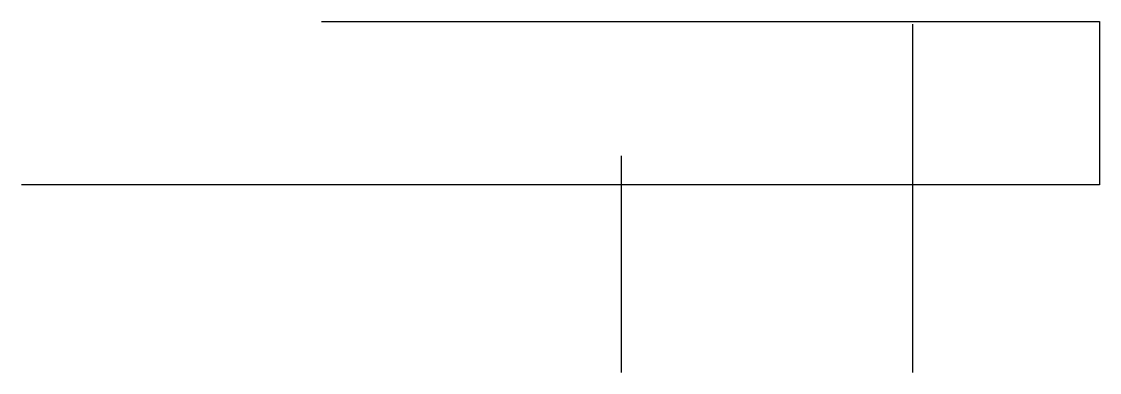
# Model space of a CAD drawing. Header units: millimetres. Extents: x -2849 to 258, y -823 to -139.
# Drawn here: x -1774.8 to -1560.6, y -693.9 to -624 of the extents above; entities that cross this region are included whole.
import ezdxf

# ---------------------------------------------------------------- set-up
doc = ezdxf.new("R2010")
doc.units = ezdxf.units.MM

msp = doc.modelspace()

# ---------------------------------------------------------------- linework, layer by layer
at = {"color": 2, "lineweight": 30}
for p, q in [((-1715.155, -624.041), (-1560.587, -624.041)), ((-1597.655, -693.882), (-1597.655, -624.597)), ((-1560.587, -624.041), (-1560.587, -656.541)), ((-1655.655, -650.791), (-1655.655, -693.882)), ((-1560.587, -656.541), (-1774.77, -656.541))]:
    msp.add_line(p, q, dxfattribs=at)

doc.saveas('drawing.dxf')
